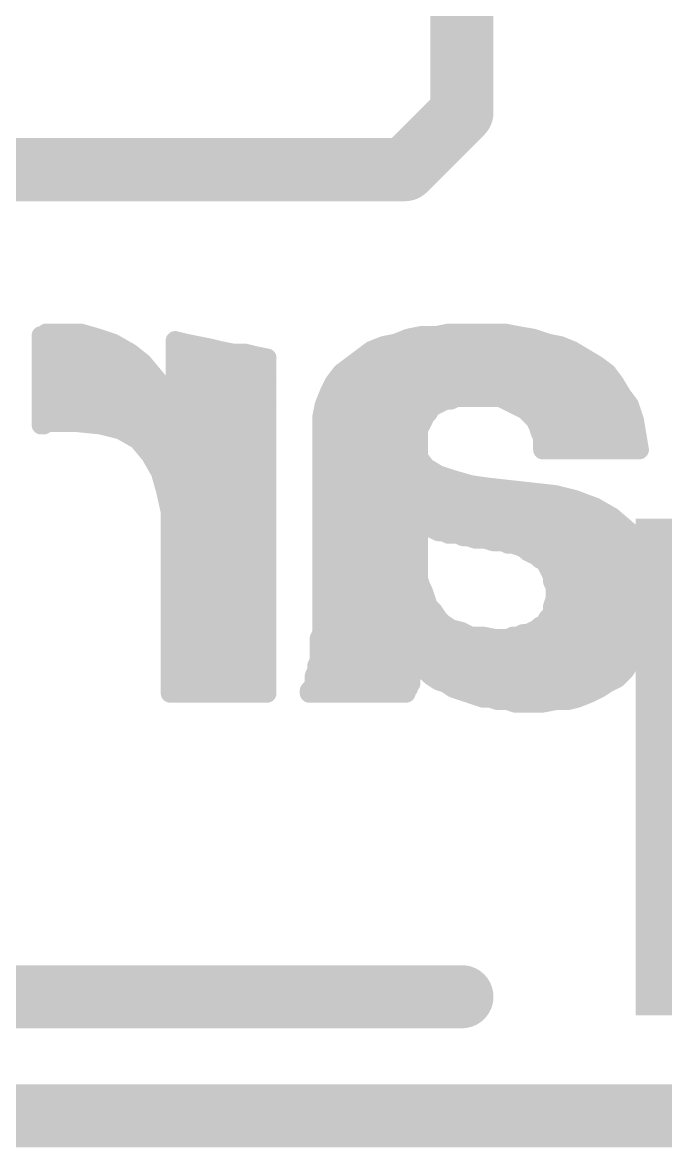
# Model space of a CAD drawing. Extents: x -37 to 70, y -9 to 26.
# Drawn here: x 12.43 to 15.02, y -0.127 to 4.403 of the extents above; entities that cross this region are included whole.
import ezdxf

# ---------------------------------------------------------------- set-up
doc = ezdxf.new("R2010")
doc.units = 0
for name, color, linetype in [('1', 12, 'CONTINUOUS'), ('16', 132, 'CONTINUOUS'), ('20', 53, 'CONTINUOUS'), ('21', 41, 'CONTINUOUS'), ('22', 40, 'CONTINUOUS')]:
    doc.layers.add(name, color=color, linetype=linetype)

# ---------------------------------------------------------------- blocks, each defined once
blk = doc.blocks.new('RECT')
blk.add_solid([(-0.5, -0.5), (0.5, -0.5), (-0.5, 0.5), (0.5, 0.5)])

msp = doc.modelspace()

# ---------------------------------------------------------------- linework, layer by layer
at = {"layer": '1', "const_width": 0.254}
for points in [[(14.2, 4.04), (14.2, 5.08)], [(13.97, 3.81), (14.2, 4.04)], [(9.525, 3.81), (13.97, 3.81)], [(44.45, 0), (0, 0)]]:
    msp.add_lwpolyline(points, dxfattribs=at)
at = {"layer": '1', "const_width": 0.127}
for points in [[(14.2449, 3.9951, 1), (14.1551, 4.0849)], [(14.1365, 4.04, 1), (14.2635, 4.04)], [(13.9251, 3.8549, 1), (14.0149, 3.7651)], [(13.97, 3.7465, 1), (13.97, 3.8735)]]:
    msp.add_lwpolyline(points, format="xyb", dxfattribs=at)
at = {"layer": '16', "const_width": 0.254}
msp.add_lwpolyline([(44.45, 0), (0, 0)], dxfattribs=at)
at = {"layer": '20', "const_width": 0.2032}
msp.add_lwpolyline([(44.45, 0), (0, 0)], dxfattribs=at)
at = {"layer": '21', "const_width": 0.254}
msp.add_lwpolyline([(11.2, 0.48), (14.2, 0.48)], dxfattribs=at)
at = {"layer": '21', "const_width": 0.127}
msp.add_lwpolyline([(14.2, 0.4165, 1), (14.2, 0.5435)], format="xyb", dxfattribs=at)
at = {"layer": '22', "const_width": 0.0381}
for points in [[(12.505, 3.1611, 1), (12.505, 3.123)], [(12.5241, 3.142, 1), (12.486, 3.142)], [(12.5015, 3.1555, 1), (12.5285, 3.1285)], [(12.525, 3.1711, 1), (12.525, 3.133)], [(12.5385, 3.1385, 1), (12.5115, 3.1655)], [(12.515, 3.123, 1), (12.515, 3.1611)], [(12.6702, 3.1703, 1), (12.6598, 3.1337)], [(12.665, 3.133, 1), (12.665, 3.1711)], [(14.035, 3.1611, 1), (14.035, 3.123)], [(14.0387, 3.1233, 1), (14.0313, 3.1607)], [(14.0913, 3.1607, 1), (14.0987, 3.1233)], [(14.095, 3.123, 1), (14.095, 3.1611)], [(14.145, 3.1711, 1), (14.145, 3.133)], [(14.1487, 3.1333, 1), (14.1413, 3.1707)], [(14.3787, 3.1707, 1), (14.3713, 3.1333)], [(14.375, 3.133, 1), (14.375, 3.1711)], [(14.4281, 3.1608, 1), (14.4219, 3.1232)], [(14.4213, 3.1233, 1), (14.4287, 3.1607)], [(12.505, 3.1433, 1), (12.505, 3.1052)], [(12.741, 3.1501, 1), (12.729, 3.1139)], [(12.7298, 3.1137, 1), (12.7402, 3.1503)], [(12.7584, 3.1052, 1), (12.7584, 3.1433)], [(12.8045, 3.1285, 1), (12.7855, 3.0955)], [(12.789, 3.0939, 1), (12.801, 3.1301)], [(13.0496, 3.1405, 1), (13.0404, 3.1035)], [(13.064, 3.122, 1), (13.0259, 3.122)], [(13.0887, 3.1307, 1), (13.0813, 3.0933)], [(13.0804, 3.0935, 1), (13.0896, 3.1305)], [(13.1387, 3.1207, 1), (13.1313, 3.0833)], [(13.1313, 3.0833, 1), (13.1387, 3.1207)], [(13.1896, 3.1105, 1), (13.1804, 3.0735)], [(13.1813, 3.0733, 1), (13.1887, 3.1107)], [(13.8813, 3.1207, 1), (13.8887, 3.0833)], [(13.8921, 3.0843, 1), (13.8779, 3.1197)], [(13.9279, 3.1297, 1), (13.9421, 3.0943)], [(13.9387, 3.0933, 1), (13.9313, 3.1307)], [(13.9655, 3.1433, 1), (13.9655, 3.1052)], [(13.9813, 3.1507, 1), (13.9887, 3.1133)], [(13.9921, 3.1143, 1), (13.9779, 3.1497)], [(14.491, 3.1501, 1), (14.479, 3.1139)], [(14.4819, 3.1132, 1), (14.4881, 3.1508)], [(14.5084, 3.1052, 1), (14.5084, 3.1433)], [(14.5487, 3.1307, 1), (14.5413, 3.0933)], [(14.539, 3.0939, 1), (14.551, 3.1301)], [(14.6021, 3.1197, 1), (14.5879, 3.0843)], [(14.5913, 3.0833, 1), (14.5987, 3.1207)], [(12.505, 3.0671, 1), (12.505, 3.029)], [(12.8769, 3.0869, 1), (12.8531, 3.0571)], [(12.8555, 3.0555, 1), (12.8745, 3.0885)], [(12.895, 3.029, 1), (12.895, 3.0671)], [(13.045, 3.0671, 1), (13.045, 3.029)], [(13.2287, 3.1007, 1), (13.2213, 3.0633)], [(13.2204, 3.0635, 1), (13.2296, 3.1005)], [(13.275, 3.0911, 1), (13.275, 3.053)], [(13.2713, 3.0533, 1), (13.2787, 3.0907)], [(13.3296, 3.0905, 1), (13.3204, 3.0535)], [(13.325, 3.053, 1), (13.325, 3.0911)], [(13.3687, 3.0807, 1), (13.3613, 3.0433)], [(13.3604, 3.0435, 1), (13.3696, 3.0805)], [(13.4341, 3.052, 1), (13.396, 3.052)], [(13.4113, 3.0333, 1), (13.4187, 3.0707)], [(13.415, 3.029, 1), (13.415, 3.0671)], [(13.7897, 3.0671, 1), (13.7897, 3.029)], [(13.7836, 3.0672, 1), (13.8064, 3.0368)], [(13.8064, 3.0368, 1), (13.7836, 3.0672)], [(13.8279, 3.0997, 1), (13.8421, 3.0643)], [(13.8464, 3.0668, 1), (13.8236, 3.0972)], [(14.6548, 3.0983, 1), (14.6352, 3.0657)], [(14.6379, 3.0643, 1), (14.6521, 3.0997)], [(14.7048, 3.0683, 1), (14.6852, 3.0357)], [(14.6852, 3.0357, 1), (14.7048, 3.0683)], [(14.7017, 3.029, 1), (14.7017, 3.0671)], [(12.9296, 3.0442, 1), (12.9004, 3.0198)], [(12.9031, 3.0171, 1), (12.9269, 3.0469)], [(13.7436, 3.0372, 1), (13.7664, 3.0068)], [(13.7664, 3.0068, 1), (13.7436, 3.0372)], [(14.7564, 3.0372, 1), (14.7336, 3.0068)], [(14.7352, 3.0057, 1), (14.7548, 3.0383)], [(12.505, 2.9909, 1), (12.505, 2.9527)], [(12.9799, 2.9839, 1), (12.9501, 2.9601)], [(12.9504, 2.9598, 1), (12.9796, 2.9842)], [(12.9652, 2.9527, 1), (12.9652, 2.9909)], [(13.045, 2.9909, 1), (13.045, 2.9527)], [(13.415, 2.9527, 1), (13.415, 2.9909)], [(13.702, 2.9435, 1), (13.668, 2.9605)], [(13.6999, 2.9909, 1), (13.6999, 2.9527)], [(13.7036, 3.0072, 1), (13.7264, 2.9768)], [(13.7302, 2.9806, 1), (13.6998, 3.0034)], [(14.8002, 3.0034, 1), (14.7698, 2.9806)], [(14.7736, 2.9768, 1), (14.7964, 3.0072)], [(14.8313, 2.9618, 1), (14.7987, 2.9422)], [(14.8002, 2.9527, 1), (14.8002, 2.9909)], [(13.0215, 2.9315, 1), (12.9885, 2.9125)], [(12.9901, 2.9101, 1), (13.0199, 2.9339)], [(13.6827, 2.9049, 1), (13.6473, 2.9191)], [(13.6698, 2.9634, 1), (13.7002, 2.9406)], [(14.7998, 2.9406, 1), (14.8302, 2.9634)], [(12.505, 2.9146, 1), (12.505, 2.8765)], [(13.0201, 2.8765, 1), (13.0201, 2.9146)], [(13.045, 2.9146, 1), (13.045, 2.8765)], [(13.4341, 2.882, 1), (13.396, 2.882)], [(13.396, 2.882, 1), (13.4341, 2.882)], [(13.415, 2.8765, 1), (13.415, 2.9146)], [(13.6637, 2.8583, 1), (13.6263, 2.8657)], [(13.6584, 2.9146, 1), (13.6584, 2.8765)], [(13.648, 2.9205, 1), (13.682, 2.9035)], [(14.1035, 2.845, 1), (14.0865, 2.879)], [(14.1065, 2.889, 1), (14.1235, 2.855)], [(14.1235, 2.855, 1), (14.1065, 2.889)], [(14.135, 2.9011, 1), (14.135, 2.863)], [(14.1435, 2.865, 1), (14.1265, 2.899)], [(14.1465, 2.899, 1), (14.1635, 2.865)], [(14.155, 2.863, 1), (14.155, 2.9011)], [(14.175, 2.9111, 1), (14.175, 2.873)], [(14.1835, 2.875, 1), (14.1665, 2.909)], [(14.3635, 2.909, 1), (14.3465, 2.875)], [(14.355, 2.873, 1), (14.355, 2.9111)], [(14.3835, 2.899, 1), (14.3665, 2.865)], [(14.3665, 2.865, 1), (14.3835, 2.899)], [(14.4035, 2.889, 1), (14.3865, 2.855)], [(14.3865, 2.855, 1), (14.4035, 2.889)], [(14.4235, 2.879, 1), (14.4065, 2.845)], [(14.8602, 2.9134, 1), (14.8298, 2.8906)], [(14.8287, 2.8922, 1), (14.8613, 2.9118)], [(14.8498, 2.8765, 1), (14.8498, 2.9146)], [(14.8931, 2.868, 1), (14.8569, 2.856)], [(12.505, 2.8385, 1), (12.505, 2.8004)], [(13.0259, 2.852, 1), (13.064, 2.852)], [(13.0285, 2.8425, 1), (13.0615, 2.8615)], [(13.415, 2.8004, 1), (13.415, 2.8385)], [(13.6365, 2.8385, 1), (13.6365, 2.8004)], [(13.6273, 2.8691, 1), (13.6627, 2.8549)], [(14.0415, 2.8355, 1), (14.0685, 2.8085)], [(14.072, 2.8135, 1), (14.038, 2.8305)], [(14.048, 2.8405, 1), (14.082, 2.8235)], [(14.0785, 2.8185, 1), (14.0515, 2.8455)], [(14.0537, 2.8004, 1), (14.0537, 2.8385)], [(14.0665, 2.869, 1), (14.0835, 2.835)], [(14.092, 2.8435, 1), (14.058, 2.8605)], [(14.0865, 2.879, 1), (14.1035, 2.845)], [(14.4065, 2.845, 1), (14.4235, 2.879)], [(14.4435, 2.869, 1), (14.4265, 2.835)], [(14.4265, 2.835, 1), (14.4435, 2.869)], [(14.4685, 2.8555, 1), (14.4415, 2.8285)], [(14.4785, 2.8455, 1), (14.4515, 2.8185)], [(14.4465, 2.825, 1), (14.4635, 2.859)], [(14.4515, 2.8185, 1), (14.4785, 2.8455)], [(14.4776, 2.8385, 1), (14.4776, 2.8004)], [(14.8598, 2.8506, 1), (14.8902, 2.8734)], [(14.8892, 2.8004, 1), (14.8892, 2.8385)], [(12.505, 2.8011, 1), (12.505, 2.763)], [(12.5065, 2.799, 1), (12.5235, 2.765)], [(12.515, 2.763, 1), (12.515, 2.8011)], [(12.535, 2.8111, 1), (12.535, 2.773)], [(12.5435, 2.775, 1), (12.5265, 2.809)], [(12.6469, 2.811, 1), (12.6431, 2.773)], [(12.645, 2.773, 1), (12.645, 2.8111)], [(12.7496, 2.8005, 1), (12.7404, 2.7635)], [(12.7431, 2.763, 1), (12.7469, 2.801)], [(13.654, 2.812, 1), (13.6159, 2.812)], [(13.6163, 2.8157, 1), (13.6537, 2.8083)], [(14.018, 2.7905, 1), (14.052, 2.7735)], [(14.052, 2.7735, 1), (14.018, 2.7905)], [(14.028, 2.8105, 1), (14.062, 2.7935)], [(14.062, 2.7935, 1), (14.028, 2.8105)], [(14.4985, 2.8255, 1), (14.4715, 2.7985)], [(14.4715, 2.7985, 1), (14.4985, 2.8255)], [(14.512, 2.8105, 1), (14.478, 2.7935)], [(14.4815, 2.7885, 1), (14.5085, 2.8155)], [(14.5231, 2.788, 1), (14.4869, 2.776)], [(14.488, 2.7735, 1), (14.522, 2.7905)], [(14.9138, 2.8051, 1), (14.8762, 2.7989)], [(14.8769, 2.796, 1), (14.9131, 2.808)], [(12.486, 2.782, 1), (12.5241, 2.782)], [(12.8345, 2.7785, 1), (12.8155, 2.7455)], [(12.8204, 2.7435, 1), (12.8296, 2.7805)], [(12.8579, 2.7623, 1), (12.8579, 2.7242)], [(13.415, 2.7242, 1), (13.415, 2.7623)], [(13.635, 2.7623, 1), (13.635, 2.7242)], [(14.008, 2.7705, 1), (14.042, 2.7535)], [(14.0441, 2.762, 1), (14.006, 2.762)], [(14.025, 2.7242, 1), (14.025, 2.7623)], [(14.532, 2.7605, 1), (14.498, 2.7435)], [(14.4969, 2.746, 1), (14.5331, 2.758)], [(14.5194, 2.7623, 1), (14.5194, 2.7242)], [(14.5441, 2.732, 1), (14.506, 2.732)], [(14.9238, 2.7451, 1), (14.8862, 2.7389)], [(14.8862, 2.7389, 1), (14.9238, 2.7451)], [(14.9048, 2.7242, 1), (14.9048, 2.7623)], [(12.9096, 2.7342, 1), (12.8804, 2.7098)], [(12.8855, 2.7055, 1), (12.9045, 2.7385)], [(14.525, 2.701, 1), (14.525, 2.6629)], [(14.508, 2.7235, 1), (14.542, 2.7405)], [(14.915, 2.6629, 1), (14.915, 2.701)], [(12.9408, 2.6861, 1), (12.9408, 2.648)], [(12.9615, 2.6715, 1), (12.9285, 2.6525)], [(12.9304, 2.6498, 1), (12.9596, 2.6742)], [(13.415, 2.648, 1), (13.415, 2.6861)], [(13.635, 2.6861, 1), (13.635, 2.648)], [(14.0402, 2.6634, 1), (14.0098, 2.6406)], [(14.025, 2.648, 1), (14.025, 2.6861)], [(14.506, 2.682, 1), (14.5441, 2.682)], [(14.8962, 2.6789, 1), (14.9338, 2.6851)], [(13.0033, 2.5972, 1), (12.9667, 2.5868)], [(12.9853, 2.6099, 1), (12.9853, 2.5718)], [(13.415, 2.5718, 1), (13.415, 2.6099)], [(13.635, 2.6099, 1), (13.635, 2.5718)], [(14.006, 2.652, 1), (14.0441, 2.652)], [(14.0648, 2.6283, 1), (14.0452, 2.5957)], [(14.0398, 2.6006, 1), (14.0702, 2.6234)], [(14.0903, 2.5718, 1), (14.0903, 2.6099)], [(12.9685, 2.5825, 1), (13.0015, 2.6015)], [(14.111, 2.6001, 1), (14.099, 2.5639)], [(14.0952, 2.5657, 1), (14.1148, 2.5983)], [(14.1702, 2.5803, 1), (14.1598, 2.5437)], [(14.159, 2.5439, 1), (14.171, 2.5801)], [(13.0236, 2.5261, 1), (12.9864, 2.5179)], [(12.9867, 2.5168, 1), (13.0233, 2.5272)], [(13.0066, 2.5337, 1), (13.0066, 2.4956)], [(13.415, 2.4956, 1), (13.415, 2.5337)], [(13.635, 2.5337, 1), (13.635, 2.4956)], [(14.2282, 2.5337, 1), (14.2282, 2.4956)], [(14.2377, 2.5609, 1), (14.2323, 2.5231)], [(14.2535, 2.5374, 1), (14.2165, 2.5466)], [(14.2535, 2.5374, 1), (14.2165, 2.5466)], [(14.2282, 2.4956, 1), (14.2282, 2.5337)], [(14.2298, 2.5237, 1), (14.2402, 2.5603)], [(14.3071, 2.5509, 1), (14.3029, 2.5131)], [(14.3023, 2.5131, 1), (14.3077, 2.5509)], [(14.3971, 2.5409, 1), (14.3929, 2.5031)], [(14.3929, 2.5031, 1), (14.3971, 2.5409)], [(14.4616, 2.4956, 1), (14.4616, 2.5337)], [(14.4871, 2.5309, 1), (14.4829, 2.4931)], [(14.5028, 2.5052, 1), (14.4672, 2.5188)], [(14.5028, 2.5052, 1), (14.4672, 2.5188)], [(14.4829, 2.4931, 1), (14.4871, 2.5309)], [(14.5796, 2.5205, 1), (14.5704, 2.4835)], [(14.5729, 2.4831, 1), (14.5771, 2.5209)], [(14.6617, 2.4998, 1), (14.6483, 2.4642)], [(14.6504, 2.4635, 1), (14.6596, 2.5005)], [(13.0236, 2.4575, 1), (13.0236, 2.4194)], [(13.0441, 2.432, 1), (13.006, 2.432)], [(13.0064, 2.4279, 1), (13.0436, 2.4361)], [(13.415, 2.4194, 1), (13.415, 2.4575)], [(13.635, 2.4575, 1), (13.635, 2.4194)], [(14.2091, 2.4575, 1), (14.2091, 2.4194)], [(14.2091, 2.4194, 1), (14.2091, 2.4575)], [(14.457, 2.4575, 1), (14.457, 2.4194)], [(14.457, 2.4194, 1), (14.457, 2.4575)], [(14.7445, 2.4685, 1), (14.7255, 2.4355)], [(14.7283, 2.4342, 1), (14.7417, 2.4698)], [(14.7588, 2.4194, 1), (14.7588, 2.4575)], [(14.8174, 2.4265, 1), (14.7926, 2.3975)], [(14.7955, 2.3955, 1), (14.8145, 2.4285)], [(14.0385, 2.4055, 1), (14.0115, 2.3785)], [(14.0441, 2.392, 1), (14.006, 2.392)], [(14.0485, 2.3955, 1), (14.0215, 2.3685)], [(14.0215, 2.3685, 1), (14.0485, 2.3955)], [(14.045, 2.3911, 1), (14.045, 2.353)], [(14.0315, 2.3585, 1), (14.0585, 2.3855)], [(14.0735, 2.389, 1), (14.0565, 2.355)], [(14.065, 2.353, 1), (14.065, 2.3911)], [(13.025, 2.3813, 1), (13.025, 2.3432)], [(13.415, 2.3432, 1), (13.415, 2.3813)], [(13.635, 2.3813, 1), (13.635, 2.3432)], [(14.025, 2.3432, 1), (14.025, 2.3813)], [(14.0846, 2.3813, 1), (14.0846, 2.3432)], [(14.0935, 2.379, 1), (14.0765, 2.345)], [(14.0765, 2.345, 1), (14.0935, 2.379)], [(14.105, 2.3711, 1), (14.105, 2.333)], [(14.0965, 2.335, 1), (14.1135, 2.369)], [(14.1335, 2.369, 1), (14.1165, 2.335)], [(14.125, 2.333, 1), (14.125, 2.3711)], [(14.145, 2.3611, 1), (14.145, 2.323)], [(14.1365, 2.325, 1), (14.1535, 2.359)], [(14.1935, 2.359, 1), (14.1765, 2.325)], [(14.1665, 2.3466, 1), (14.2035, 2.3374)], [(14.1665, 2.3466, 1), (14.2035, 2.3374)], [(14.1901, 2.3813, 1), (14.1901, 2.3432)], [(14.185, 2.323, 1), (14.185, 2.3611)], [(14.205, 2.3511, 1), (14.205, 2.313)], [(14.1901, 2.3432, 1), (14.1901, 2.3813)], [(14.1965, 2.315, 1), (14.2135, 2.349)], [(14.231, 2.3501, 1), (14.219, 2.3139)], [(14.225, 2.313, 1), (14.225, 2.3511)], [(14.255, 2.3411, 1), (14.255, 2.303)], [(14.249, 2.3039, 1), (14.261, 2.3401)], [(14.301, 2.3401, 1), (14.289, 2.3039)], [(14.295, 2.303, 1), (14.295, 2.3411)], [(14.4279, 2.3813, 1), (14.4279, 2.3432)], [(14.4279, 2.3432, 1), (14.4279, 2.3813)], [(14.8915, 2.3615, 1), (14.8585, 2.3425)], [(14.8626, 2.3375, 1), (14.8874, 2.3665)], [(14.8631, 2.3432, 1), (14.8631, 2.3813)], [(13.025, 2.3051, 1), (13.025, 2.267)], [(13.415, 2.267, 1), (13.415, 2.3051)], [(13.635, 2.3051, 1), (13.635, 2.267)], [(14.025, 2.267, 1), (14.025, 2.3051)], [(14.325, 2.3311, 1), (14.325, 2.293)], [(14.319, 2.2939, 1), (14.331, 2.3301)], [(14.3735, 2.329, 1), (14.3565, 2.295)], [(14.365, 2.293, 1), (14.365, 2.3311)], [(14.385, 2.3211, 1), (14.385, 2.283)], [(14.3765, 2.285, 1), (14.3935, 2.319)], [(14.411, 2.3201, 1), (14.399, 2.2839)], [(14.3872, 2.3088, 1), (14.4228, 2.2952)], [(14.3872, 2.3088, 1), (14.4228, 2.2952)], [(14.405, 2.283, 1), (14.405, 2.3211)], [(14.4435, 2.309, 1), (14.4265, 2.275)], [(14.447, 2.3051, 1), (14.447, 2.267)], [(14.429, 2.2739, 1), (14.441, 2.3101)], [(14.4685, 2.2955, 1), (14.4415, 2.2685)], [(14.4465, 2.265, 1), (14.4635, 2.299)], [(14.9331, 2.288, 1), (14.8969, 2.276)], [(14.8985, 2.2725, 1), (14.9315, 2.2915)], [(14.9127, 2.267, 1), (14.9127, 2.3051)], [(14.4735, 2.289, 1), (14.4565, 2.255)], [(14.4515, 2.2585, 1), (14.4785, 2.2855)], [(14.4935, 2.279, 1), (14.4765, 2.245)], [(14.4765, 2.245, 1), (14.4935, 2.279)], [(14.5185, 2.2655, 1), (14.4915, 2.2385)], [(14.5235, 2.259, 1), (14.5065, 2.225)], [(14.4965, 2.235, 1), (14.5135, 2.269)], [(14.5015, 2.2285, 1), (14.5285, 2.2555)], [(14.552, 2.2405, 1), (14.518, 2.2235)], [(14.5265, 2.215, 1), (14.5435, 2.249)], [(13.025, 2.2288, 1), (13.025, 2.1907)], [(13.415, 2.1907, 1), (13.415, 2.2288)], [(13.635, 2.2288, 1), (13.635, 2.1907)], [(14.025, 2.1907, 1), (14.025, 2.2288)], [(14.562, 2.2205, 1), (14.528, 2.2035)], [(14.5461, 2.2288, 1), (14.5461, 2.1907)], [(14.528, 2.2035, 1), (14.562, 2.2205)], [(14.572, 2.2005, 1), (14.538, 2.1835)], [(14.538, 2.1835, 1), (14.572, 2.2005)], [(14.9637, 2.1954, 1), (14.9263, 2.1886)], [(14.9391, 2.1907, 1), (14.9391, 2.2288)], [(14.0431, 2.168, 1), (14.0069, 2.156)], [(14.006, 2.162, 1), (14.0441, 2.162)], [(14.5841, 2.172, 1), (14.546, 2.172)], [(14.582, 2.1605, 1), (14.548, 2.1435)], [(14.548, 2.1635, 1), (14.582, 2.1805)], [(14.9269, 2.186, 1), (14.9631, 2.198)], [(13.025, 2.1526, 1), (13.025, 2.1145)], [(13.415, 2.1145, 1), (13.415, 2.1526)], [(13.635, 2.1526, 1), (13.635, 2.1145)], [(14.052, 2.1405, 1), (14.018, 2.1235)], [(14.0169, 2.126, 1), (14.0531, 2.138)], [(14.0631, 2.118, 1), (14.0269, 2.106)], [(14.028, 2.1035, 1), (14.062, 2.1205)], [(14.0345, 2.1145, 1), (14.0345, 2.1526)], [(14.546, 2.152, 1), (14.5841, 2.152)], [(14.5742, 2.1526, 1), (14.5742, 2.1145)], [(14.5941, 2.132, 1), (14.556, 2.132)], [(14.558, 2.1235, 1), (14.592, 2.1405)], [(14.9556, 2.1145, 1), (14.9556, 2.1526)], [(13.025, 2.0764, 1), (13.025, 2.0383)], [(13.415, 2.0383, 1), (13.415, 2.0764)], [(13.635, 2.0764, 1), (13.635, 2.0383)], [(14.0731, 2.088, 1), (14.0369, 2.076)], [(14.0369, 2.076, 1), (14.0731, 2.088)], [(14.0785, 2.0655, 1), (14.0515, 2.0385)], [(14.0632, 2.0383, 1), (14.0632, 2.0764)], [(14.5841, 2.052, 1), (14.546, 2.052)], [(14.5668, 2.0764, 1), (14.5668, 2.0383)], [(14.556, 2.082, 1), (14.5941, 2.082)], [(14.5931, 2.076, 1), (14.5569, 2.088)], [(14.9837, 2.0783, 1), (14.9463, 2.0857)], [(14.9463, 2.0786, 1), (14.9837, 2.0854)], [(14.9601, 2.0383, 1), (14.9601, 2.0764)], [(14.0469, 2.046, 1), (14.0831, 2.058)], [(14.1009, 2.0426, 1), (14.0691, 2.0214)], [(14.0715, 2.0185, 1), (14.0985, 2.0455)], [(14.1185, 2.0155, 1), (14.0915, 1.9885)], [(14.562, 1.9935, 1), (14.528, 2.0105)], [(14.538, 2.0205, 1), (14.572, 2.0035)], [(14.5685, 1.9985, 1), (14.5415, 2.0255)], [(14.5469, 2.058, 1), (14.5831, 2.046)], [(14.546, 2.032, 1), (14.5841, 2.032)], [(14.582, 2.0235, 1), (14.548, 2.0405)], [(14.9741, 2.032, 1), (14.936, 2.032)], [(14.9363, 2.0357, 1), (14.9737, 2.0283)], [(13.025, 2.0002, 1), (13.025, 1.9622)], [(13.415, 1.9622, 1), (13.415, 2.0002)], [(13.635, 2.0002, 1), (13.635, 1.9622)], [(14.0891, 1.9914, 1), (14.1209, 2.0126)], [(14.1356, 1.9979, 1), (14.1144, 1.9661)], [(14.1115, 1.9685, 1), (14.1385, 1.9955)], [(14.1262, 1.9622, 1), (14.1262, 2.0002)], [(14.1596, 1.9805, 1), (14.1504, 1.9435)], [(14.1444, 1.9461, 1), (14.1656, 1.9779)], [(14.4915, 1.9755, 1), (14.5185, 1.9485)], [(14.5065, 1.989, 1), (14.5235, 1.955)], [(14.5135, 1.945, 1), (14.4965, 1.979)], [(14.5285, 1.9585, 1), (14.5015, 1.9855)], [(14.5334, 2.0002, 1), (14.5334, 1.9622)], [(14.518, 1.9905, 1), (14.552, 1.9735)], [(14.5315, 2.0155, 1), (14.5585, 1.9885)], [(14.5435, 1.965, 1), (14.5265, 1.999)], [(14.936, 1.982, 1), (14.9741, 1.982)], [(14.972, 1.9735, 1), (14.938, 1.9905)], [(14.9546, 1.9622, 1), (14.9546, 2.0002)], [(13.6441, 1.922, 1), (13.6059, 1.922)], [(13.608, 1.9305, 1), (13.642, 1.9135)], [(13.6159, 1.942, 1), (13.654, 1.942)], [(13.652, 1.9335, 1), (13.618, 1.9505)], [(14.2035, 1.969, 1), (14.1865, 1.935)], [(14.1904, 1.9335, 1), (14.1996, 1.9705)], [(14.235, 1.9511, 1), (14.235, 1.913)], [(14.2265, 1.915, 1), (14.2435, 1.949)], [(14.2887, 1.9507, 1), (14.2813, 1.9133)], [(14.285, 1.913, 1), (14.285, 1.9511)], [(14.335, 1.9411, 1), (14.335, 1.903)], [(14.3313, 1.9033, 1), (14.3387, 1.9407)], [(14.3765, 1.939, 1), (14.3935, 1.905)], [(14.385, 1.903, 1), (14.385, 1.9411)], [(14.405, 1.9511, 1), (14.405, 1.913)], [(14.4135, 1.915, 1), (14.3965, 1.949)], [(14.4165, 1.949, 1), (14.4335, 1.915)], [(14.425, 1.913, 1), (14.425, 1.9511)], [(14.445, 1.9611, 1), (14.445, 1.923)], [(14.4535, 1.925, 1), (14.4365, 1.959)], [(14.4565, 1.959, 1), (14.4735, 1.925)], [(14.465, 1.923, 1), (14.465, 1.9611)], [(14.4765, 1.969, 1), (14.4935, 1.935)], [(14.4935, 1.935, 1), (14.4765, 1.969)], [(14.918, 1.9505, 1), (14.952, 1.9335)], [(14.9537, 1.9383, 1), (14.9163, 1.9457)], [(13.025, 1.9241, 1), (13.025, 1.886)], [(13.415, 1.886, 1), (13.415, 1.9241)], [(13.625, 1.9241, 1), (13.625, 1.886)], [(14.9063, 1.8957, 1), (14.9437, 1.8883)], [(14.9409, 1.8814, 1), (14.9091, 1.9026)], [(14.9276, 1.886, 1), (14.9276, 1.9241)], [(13.025, 1.8478, 1), (13.025, 1.8097)], [(13.415, 1.8097, 1), (13.415, 1.8478)], [(13.6234, 1.8478, 1), (13.6234, 1.8097)], [(13.642, 1.8235, 1), (13.608, 1.8405)], [(14.0209, 1.8526, 1), (13.9891, 1.8314)], [(14.0241, 1.842, 1), (13.986, 1.842)], [(14.0138, 1.8478, 1), (14.0138, 1.8097)], [(14.005, 1.8097, 1), (14.005, 1.8478)], [(14.8909, 1.8114, 1), (14.8591, 1.8326)], [(14.8801, 1.8097, 1), (14.8801, 1.8478)], [(14.8891, 1.8726, 1), (14.9209, 1.8514)], [(14.9202, 1.8506, 1), (14.8898, 1.8734)], [(13.598, 1.8205, 1), (13.632, 1.8035)], [(13.6341, 1.812, 1), (13.596, 1.812)], [(13.632, 1.7835, 1), (13.598, 1.8005)], [(13.6059, 1.832, 1), (13.6441, 1.832)], [(14.0185, 1.7685, 1), (13.9915, 1.7955)], [(14.0356, 1.8279, 1), (14.0144, 1.7961)], [(14.0091, 1.8014, 1), (14.0409, 1.8226)], [(14.0685, 1.8055, 1), (14.0415, 1.7785)], [(14.0444, 1.7761, 1), (14.0656, 1.8079)], [(14.8391, 1.8026, 1), (14.8709, 1.7814)], [(14.8685, 1.7785, 1), (14.8415, 1.8055)], [(14.8598, 1.8334, 1), (14.8902, 1.8106)], [(13.025, 1.7717, 1), (13.025, 1.7336)], [(13.415, 1.7336, 1), (13.415, 1.7717)], [(13.588, 1.7805, 1), (13.622, 1.7635)], [(13.605, 1.7717, 1), (13.605, 1.7336)], [(13.6241, 1.772, 1), (13.586, 1.772)], [(13.622, 1.7335, 1), (13.588, 1.7505)], [(13.596, 1.792, 1), (13.6341, 1.792)], [(14.0041, 1.732, 1), (13.966, 1.732)], [(14.0141, 1.772, 1), (13.976, 1.772)], [(13.9815, 1.7855, 1), (14.0085, 1.7585)], [(14.0085, 1.7285, 1), (13.9815, 1.7555)], [(13.986, 1.782, 1), (14.0241, 1.782)], [(13.995, 1.7336, 1), (13.995, 1.7717)], [(14.0856, 1.7879, 1), (14.0644, 1.7561)], [(14.0615, 1.7585, 1), (14.0885, 1.7855)], [(14.1041, 1.7717, 1), (14.1041, 1.7336)], [(14.111, 1.7701, 1), (14.099, 1.7339)], [(14.0944, 1.7361, 1), (14.1156, 1.7679)], [(14.1456, 1.7579, 1), (14.1244, 1.7261)], [(14.129, 1.7239, 1), (14.141, 1.7601)], [(14.7765, 1.759, 1), (14.7935, 1.725)], [(14.7956, 1.7261, 1), (14.7744, 1.7579)], [(14.8115, 1.7755, 1), (14.8385, 1.7485)], [(14.8062, 1.7336, 1), (14.8062, 1.7717)], [(14.8335, 1.745, 1), (14.8165, 1.779)], [(13.025, 1.7211, 1), (13.025, 1.683)], [(13.415, 1.683, 1), (13.415, 1.7211)], [(13.5715, 1.7255, 1), (13.5985, 1.6985)], [(13.585, 1.7211, 1), (13.585, 1.683)], [(13.6041, 1.712, 1), (13.566, 1.712)], [(13.578, 1.7305, 1), (13.612, 1.7135)], [(13.6085, 1.7085, 1), (13.5815, 1.7355)], [(13.586, 1.742, 1), (13.6241, 1.742)], [(13.9941, 1.712, 1), (13.956, 1.712)], [(13.9615, 1.7255, 1), (13.9885, 1.6985)], [(13.9715, 1.7455, 1), (13.9985, 1.7185)], [(13.966, 1.722, 1), (14.0041, 1.722)], [(13.9985, 1.7085, 1), (13.9715, 1.7355)], [(13.975, 1.683, 1), (13.975, 1.7211)], [(13.976, 1.742, 1), (14.0141, 1.742)], [(14.171, 1.7401, 1), (14.159, 1.7039)], [(14.1544, 1.7061, 1), (14.1756, 1.7379)], [(14.201, 1.7301, 1), (14.189, 1.6939)], [(14.189, 1.6939, 1), (14.201, 1.7301)], [(14.231, 1.7201, 1), (14.219, 1.6839)], [(14.219, 1.6839, 1), (14.231, 1.7201)], [(14.261, 1.7101, 1), (14.249, 1.6739)], [(14.249, 1.6739, 1), (14.261, 1.7101)], [(14.7065, 1.719, 1), (14.7235, 1.685)], [(14.7221, 1.6843, 1), (14.7079, 1.7197)], [(14.7444, 1.7379, 1), (14.7656, 1.7061)], [(14.7635, 1.705, 1), (14.7465, 1.739)], [(13.006, 1.702, 1), (13.0441, 1.702)], [(13.396, 1.702, 1), (13.4341, 1.702)], [(13.566, 1.702, 1), (13.6041, 1.702)], [(13.956, 1.702, 1), (13.9941, 1.702)], [(14.285, 1.7011, 1), (14.285, 1.663)], [(14.279, 1.6639, 1), (14.291, 1.7001)], [(14.321, 1.7001, 1), (14.309, 1.6639)], [(14.3318, 1.6955, 1), (14.3318, 1.6574)], [(14.315, 1.663, 1), (14.315, 1.7011)], [(14.345, 1.6911, 1), (14.345, 1.653)], [(14.339, 1.6539, 1), (14.351, 1.6901)], [(14.391, 1.6901, 1), (14.379, 1.6539)], [(14.385, 1.653, 1), (14.385, 1.6911)], [(14.415, 1.6811, 1), (14.415, 1.643)], [(14.409, 1.6439, 1), (14.421, 1.6801)], [(14.5213, 1.6807, 1), (14.5287, 1.6433)], [(14.525, 1.643, 1), (14.525, 1.6811)], [(14.575, 1.6911, 1), (14.575, 1.653)], [(14.5787, 1.6533, 1), (14.5713, 1.6907)], [(14.6204, 1.6905, 1), (14.6296, 1.6535)], [(14.625, 1.653, 1), (14.625, 1.6911)], [(14.6426, 1.6574, 1), (14.6426, 1.6955)], [(14.6579, 1.6997, 1), (14.6721, 1.6643)], [(14.6696, 1.6635, 1), (14.6604, 1.7005)]]:
    msp.add_lwpolyline(points, format="xyb", dxfattribs=at)
at = {"layer": '22', "const_width": 0.0762}
for points in [[(12.515, 3.142), (12.505, 3.142)], [(12.505, 3.142), (12.505, 2.782)], [(12.525, 3.152), (12.515, 3.142)], [(12.665, 3.152), (12.525, 3.152)], [(12.735, 3.132), (12.665, 3.152)], [(14.035, 3.142), (13.985, 3.132)], [(14.095, 3.142), (14.035, 3.142)], [(14.145, 3.152), (14.095, 3.142)], [(14.375, 3.152), (14.145, 3.152)], [(14.425, 3.142), (14.375, 3.152)], [(14.485, 3.132), (14.425, 3.142)], [(12.505, 3.1242), (12.7584, 3.1242)], [(12.795, 3.112), (12.735, 3.132)], [(12.865, 3.072), (12.795, 3.112)], [(13.085, 3.112), (13.045, 3.122)], [(13.045, 3.122), (13.045, 2.852)], [(13.135, 3.102), (13.085, 3.112)], [(13.185, 3.092), (13.135, 3.102)], [(13.225, 3.082), (13.185, 3.092)], [(13.885, 3.102), (13.835, 3.082)], [(13.935, 3.112), (13.885, 3.102)], [(13.985, 3.132), (13.935, 3.112)], [(13.9655, 3.1242), (14.5084, 3.1242)], [(14.545, 3.112), (14.485, 3.132)], [(14.595, 3.102), (14.545, 3.112)], [(14.645, 3.082), (14.595, 3.102)], [(12.505, 3.048), (12.895, 3.048)], [(12.915, 3.032), (12.865, 3.072)], [(13.045, 3.048), (13.415, 3.048)], [(13.275, 3.072), (13.225, 3.082)], [(13.325, 3.072), (13.275, 3.072)], [(13.365, 3.062), (13.325, 3.072)], [(13.415, 3.052), (13.365, 3.062)], [(13.415, 2.882), (13.415, 3.052)], [(13.795, 3.052), (13.755, 3.022)], [(13.7897, 3.048), (14.7017, 3.048)], [(13.835, 3.082), (13.795, 3.052)], [(14.695, 3.052), (14.645, 3.082)], [(14.745, 3.022), (14.695, 3.052)], [(12.965, 2.972), (12.915, 3.032)], [(13.755, 3.022), (13.715, 2.992)], [(14.785, 2.992), (14.745, 3.022)], [(12.505, 2.9718), (12.9652, 2.9718)], [(13.005, 2.922), (12.965, 2.972)], [(13.045, 2.9718), (13.415, 2.9718)], [(13.685, 2.952), (13.665, 2.912)], [(13.715, 2.992), (13.685, 2.952)], [(13.6999, 2.9718), (14.8002, 2.9718)], [(14.815, 2.952), (14.785, 2.992)], [(14.845, 2.902), (14.815, 2.952)], [(13.045, 2.852), (13.005, 2.922)], [(13.665, 2.912), (13.645, 2.862)], [(12.505, 2.8956), (13.0201, 2.8956)], [(13.045, 2.8956), (13.415, 2.8956)], [(13.415, 1.702), (13.415, 2.882)], [(13.645, 2.862), (13.635, 2.812)], [(13.6584, 2.8956), (14.8498, 2.8956)], [(14.075, 2.852), (14.095, 2.862)], [(14.095, 2.862), (14.115, 2.872)], [(14.115, 2.872), (14.135, 2.882)], [(14.135, 2.882), (14.155, 2.882)], [(14.155, 2.882), (14.175, 2.892)], [(14.175, 2.892), (14.355, 2.892)], [(14.355, 2.892), (14.375, 2.882)], [(14.375, 2.882), (14.395, 2.872)], [(14.395, 2.872), (14.415, 2.862)], [(14.415, 2.862), (14.435, 2.852)], [(14.875, 2.862), (14.845, 2.902)], [(14.895, 2.802), (14.875, 2.862)], [(12.505, 2.8194), (13.415, 2.8194)], [(13.6365, 2.8194), (14.0537, 2.8194)], [(14.045, 2.802), (14.055, 2.822)], [(14.055, 2.822), (14.065, 2.832)], [(14.065, 2.832), (14.075, 2.852)], [(14.435, 2.852), (14.455, 2.842)], [(14.455, 2.842), (14.465, 2.832)], [(14.465, 2.832), (14.485, 2.812)], [(14.4776, 2.8194), (14.8892, 2.8194)], [(12.505, 2.782), (12.515, 2.782)], [(12.515, 2.782), (12.535, 2.792)], [(12.535, 2.792), (12.645, 2.792)], [(12.645, 2.792), (12.745, 2.782)], [(12.745, 2.782), (12.825, 2.762)], [(13.635, 2.812), (13.635, 1.942)], [(14.025, 2.762), (14.035, 2.782)], [(14.035, 2.782), (14.045, 2.802)], [(14.485, 2.812), (14.495, 2.802)], [(14.495, 2.802), (14.505, 2.782)], [(14.505, 2.782), (14.515, 2.752)], [(14.905, 2.742), (14.895, 2.802)], [(12.825, 2.762), (12.895, 2.722)], [(12.8579, 2.7432), (13.415, 2.7432)], [(13.635, 2.7432), (14.025, 2.7432)], [(14.025, 2.652), (14.025, 2.762)], [(14.515, 2.752), (14.525, 2.732)], [(14.5194, 2.7432), (14.9048, 2.7432)], [(14.525, 2.732), (14.525, 2.682)], [(14.915, 2.682), (14.905, 2.742)], [(12.895, 2.722), (12.945, 2.662)], [(14.525, 2.682), (14.915, 2.682)], [(12.9408, 2.667), (13.415, 2.667)], [(12.945, 2.662), (12.985, 2.592)], [(13.635, 2.667), (14.025, 2.667)], [(14.055, 2.612), (14.025, 2.652)], [(12.985, 2.592), (13.005, 2.522)], [(12.9853, 2.5908), (13.415, 2.5908)], [(13.635, 2.5908), (14.0903, 2.5908)], [(14.105, 2.582), (14.055, 2.612)], [(14.165, 2.562), (14.105, 2.582)], [(14.235, 2.542), (14.165, 2.562)], [(13.005, 2.522), (13.025, 2.432)], [(13.0066, 2.5146), (13.415, 2.5146)], [(13.635, 2.5146), (14.2282, 2.5146)], [(14.235, 2.542), (14.185, 2.342)], [(14.185, 2.342), (14.235, 2.542)], [(14.2282, 2.5146), (14.4616, 2.5146)], [(14.305, 2.532), (14.235, 2.542)], [(14.395, 2.522), (14.305, 2.532)], [(14.485, 2.512), (14.395, 2.522)], [(14.405, 2.302), (14.485, 2.512)], [(14.485, 2.512), (14.405, 2.302)], [(14.575, 2.502), (14.485, 2.512)], [(14.655, 2.482), (14.575, 2.502)], [(14.735, 2.452), (14.655, 2.482)], [(13.0236, 2.4384), (13.415, 2.4384)], [(13.025, 2.432), (13.025, 1.702)], [(13.635, 2.4384), (14.2091, 2.4384)], [(14.2091, 2.4384), (14.457, 2.4384)], [(14.457, 2.4384), (14.7588, 2.4384)], [(14.805, 2.412), (14.735, 2.452)], [(14.875, 2.352), (14.805, 2.412)], [(14.025, 2.162), (14.025, 2.392)], [(14.025, 2.392), (14.035, 2.382)], [(14.035, 2.382), (14.045, 2.372)], [(14.045, 2.372), (14.065, 2.372)], [(14.065, 2.372), (14.085, 2.362)], [(13.025, 2.3622), (13.415, 2.3622)], [(13.635, 2.3622), (14.025, 2.3622)], [(14.0846, 2.3622), (14.1901, 2.3622)], [(14.085, 2.362), (14.105, 2.352)], [(14.105, 2.352), (14.125, 2.352)], [(14.125, 2.352), (14.145, 2.342)], [(14.145, 2.342), (14.185, 2.342)], [(14.185, 2.342), (14.205, 2.332)], [(14.1901, 2.3622), (14.4279, 2.3622)], [(14.205, 2.332), (14.225, 2.332)], [(14.225, 2.332), (14.255, 2.322)], [(14.255, 2.322), (14.295, 2.322)], [(14.295, 2.322), (14.325, 2.312)], [(14.4279, 2.3622), (14.8631, 2.3622)], [(14.915, 2.282), (14.875, 2.352)], [(13.025, 2.286), (13.415, 2.286)], [(13.635, 2.286), (14.025, 2.286)], [(14.325, 2.312), (14.365, 2.312)], [(14.365, 2.312), (14.385, 2.302)], [(14.385, 2.302), (14.405, 2.302)], [(14.405, 2.302), (14.435, 2.292)], [(14.435, 2.292), (14.455, 2.282)], [(14.447, 2.286), (14.9127, 2.286)], [(14.455, 2.282), (14.465, 2.272)], [(14.465, 2.272), (14.485, 2.262)], [(14.945, 2.192), (14.915, 2.282)], [(14.485, 2.262), (14.505, 2.252)], [(14.505, 2.252), (14.515, 2.242)], [(14.515, 2.242), (14.535, 2.232)], [(14.535, 2.232), (14.545, 2.212)], [(13.025, 2.2098), (13.415, 2.2098)], [(13.635, 2.2098), (14.025, 2.2098)], [(14.545, 2.212), (14.555, 2.192)], [(14.5461, 2.2098), (14.9391, 2.2098)], [(14.555, 2.192), (14.565, 2.172)], [(14.965, 2.082), (14.945, 2.192)], [(14.035, 2.132), (14.025, 2.162)], [(14.565, 2.172), (14.565, 2.152)], [(14.565, 2.152), (14.575, 2.132)], [(13.025, 2.1336), (13.415, 2.1336)], [(13.635, 2.1336), (14.0345, 2.1336)], [(14.045, 2.112), (14.035, 2.132)], [(14.055, 2.082), (14.045, 2.112)], [(14.5742, 2.1336), (14.9556, 2.1336)], [(14.575, 2.132), (14.575, 2.082)], [(13.025, 2.0574), (13.415, 2.0574)], [(13.635, 2.0574), (14.0632, 2.0574)], [(14.065, 2.052), (14.055, 2.082)], [(14.085, 2.032), (14.065, 2.052)], [(14.575, 2.082), (14.565, 2.052)], [(14.565, 2.052), (14.565, 2.032)], [(14.5668, 2.0574), (14.9601, 2.0574)], [(14.955, 2.032), (14.965, 2.082)], [(14.105, 2.002), (14.085, 2.032)], [(14.125, 1.982), (14.105, 2.002)], [(14.545, 2.002), (14.535, 1.982)], [(14.555, 2.012), (14.545, 2.002)], [(14.565, 2.032), (14.555, 2.012)], [(14.955, 1.982), (14.955, 2.032)], [(13.025, 1.9812), (13.415, 1.9812)], [(13.635, 1.9812), (14.1262, 1.9812)], [(14.155, 1.962), (14.125, 1.982)], [(14.195, 1.952), (14.155, 1.962)], [(14.505, 1.962), (14.485, 1.952)], [(14.515, 1.972), (14.505, 1.962)], [(14.535, 1.982), (14.515, 1.972)], [(14.5334, 1.9812), (14.9546, 1.9812)], [(14.935, 1.942), (14.955, 1.982)], [(13.635, 1.942), (13.625, 1.922)], [(13.625, 1.922), (13.625, 1.832)], [(14.235, 1.932), (14.195, 1.952)], [(14.285, 1.932), (14.235, 1.932)], [(14.335, 1.922), (14.285, 1.932)], [(14.385, 1.922), (14.335, 1.922)], [(14.405, 1.932), (14.385, 1.922)], [(14.425, 1.932), (14.405, 1.932)], [(14.445, 1.942), (14.425, 1.932)], [(14.465, 1.942), (14.445, 1.942)], [(14.485, 1.952), (14.465, 1.942)], [(14.925, 1.892), (14.935, 1.942)], [(13.025, 1.905), (13.415, 1.905)], [(13.625, 1.905), (14.9276, 1.905)], [(14.905, 1.862), (14.925, 1.892)], [(13.025, 1.8288), (13.415, 1.8288)], [(13.625, 1.832), (13.615, 1.812)], [(13.6234, 1.8288), (14.005, 1.8288)], [(14.005, 1.782), (14.005, 1.842)], [(14.005, 1.842), (14.025, 1.812)], [(14.0138, 1.8288), (14.8801, 1.8288)], [(14.855, 1.792), (14.875, 1.822)], [(14.875, 1.822), (14.905, 1.862)], [(13.615, 1.792), (13.605, 1.772)], [(13.615, 1.812), (13.615, 1.792)], [(13.995, 1.772), (14.005, 1.782)], [(14.025, 1.812), (14.055, 1.792)], [(14.055, 1.792), (14.075, 1.772)], [(14.825, 1.762), (14.855, 1.792)], [(13.025, 1.7526), (13.415, 1.7526)], [(13.605, 1.742), (13.595, 1.722)], [(13.605, 1.772), (13.605, 1.742)], [(13.605, 1.7526), (13.995, 1.7526)], [(13.985, 1.732), (13.995, 1.742)], [(13.985, 1.722), (13.985, 1.732)], [(13.995, 1.742), (13.995, 1.772)], [(14.075, 1.772), (14.105, 1.752)], [(14.1041, 1.7526), (14.8062, 1.7526)], [(14.105, 1.752), (14.135, 1.742)], [(14.135, 1.742), (14.165, 1.722)], [(14.755, 1.722), (14.785, 1.742)], [(14.785, 1.742), (14.825, 1.762)], [(13.025, 1.702), (13.415, 1.702)], [(13.595, 1.722), (13.585, 1.712)], [(13.585, 1.712), (13.585, 1.702)], [(13.585, 1.702), (13.975, 1.702)], [(13.975, 1.712), (13.985, 1.722)], [(13.975, 1.702), (13.975, 1.712)], [(14.165, 1.722), (14.195, 1.712)], [(14.195, 1.712), (14.225, 1.702)], [(14.225, 1.702), (14.255, 1.692)], [(14.255, 1.692), (14.285, 1.682)], [(14.665, 1.682), (14.715, 1.702)], [(14.715, 1.702), (14.755, 1.722)], [(14.285, 1.682), (14.315, 1.682)], [(14.315, 1.682), (14.345, 1.672)], [(14.3318, 1.6764), (14.6426, 1.6764)], [(14.345, 1.672), (14.385, 1.672)], [(14.385, 1.672), (14.415, 1.662)], [(14.415, 1.662), (14.525, 1.662)], [(14.525, 1.662), (14.575, 1.672)], [(14.575, 1.672), (14.625, 1.672)], [(14.625, 1.672), (14.665, 1.682)]]:
    msp.add_lwpolyline(points, dxfattribs=at)

# ---------------------------------------------------------------- block references
at = {"layer": '1', "xscale": 1.2, "yscale": 2}
msp.add_blockref('RECT', (15.5, 1.405), dxfattribs=at)

doc.saveas('drawing.dxf')
